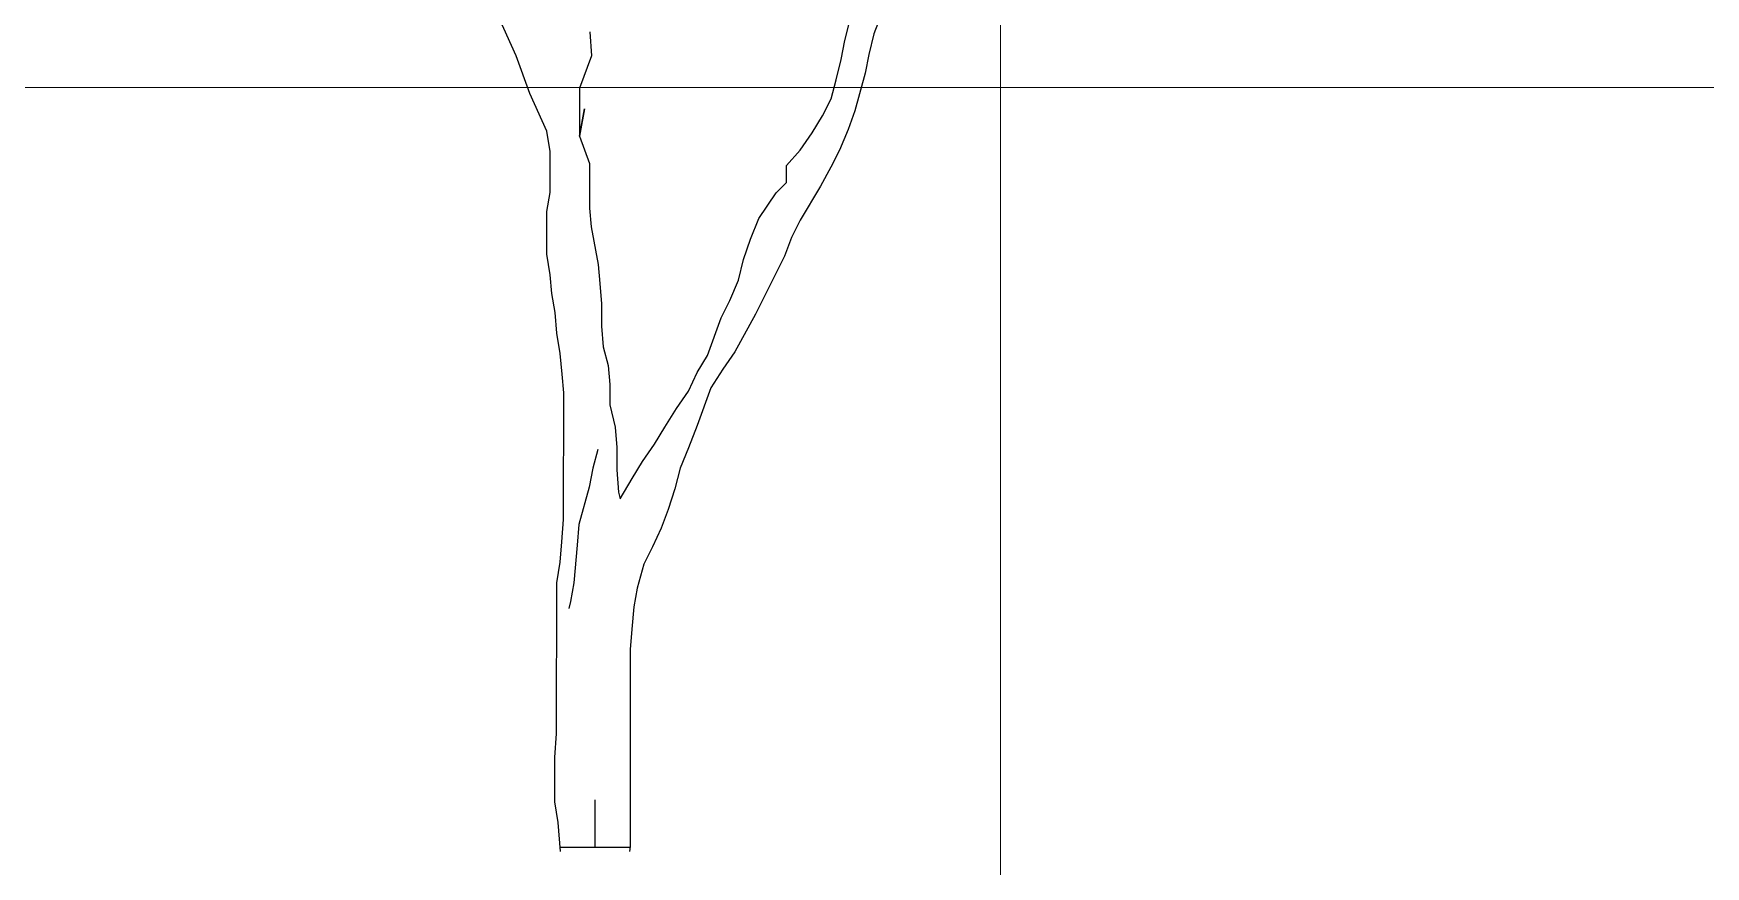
# Model space of a CAD drawing. Header units: millimetres. Extents: x 684983 to 685377, y 990360 to 990509.
# Drawn here: x 685182.22 to 685185.258, y 990424.623 to 990426.137 of the extents above; entities that cross this region are included whole.
import ezdxf

# ---------------------------------------------------------------- set-up
doc = ezdxf.new("R2010")
doc.units = ezdxf.units.MM
doc.layers.add('ANJILI', color=7, linetype='Continuous')
doc.layers.add('grid', color=8, linetype='Continuous', lineweight=9)

# ---------------------------------------------------------------- blocks, each defined once
blk = doc.blocks.new('seee')
at = {"color": 84}
for p, q in [((11627.54, -3020.46, 6505.24), (11628.89, -3015.08, 6505.24)), ((11584.47, -3022.44, 6505.24), (11582.23, -3017.5, 6505.24)), ((11632.48, -3016.65, 6505.24), (11631.36, -3019.57, 6505.24)), ((11594.12, -3019.31, 6505.24), (11594.34, -3022.45, 6505.24)), ((11631.36, -3019.57, 6505.24), (11630.68, -3022.26, 6505.24)), ((11627.09, -3022.93, 6505.24), (11627.54, -3020.46, 6505.24)), ((11586.26, -3027.38, 6505.24), (11584.47, -3022.44, 6505.24)), ((11594.34, -3022.45, 6505.24), (11592.76, -3026.71, 6505.24)), ((11626.41, -3025.62, 6505.24), (11627.09, -3022.93, 6505.24)), ((11630.68, -3022.26, 6505.24), (11630.23, -3024.72, 6505.24)), ((11625.74, -3028.09, 6505.24), (11626.41, -3025.62, 6505.24)), ((11630.23, -3024.72, 6505.24), (11628.88, -3029.66, 6505.24)), ((11588.5, -3032.31, 6505.24), (11586.26, -3027.38, 6505.24)), ((11592.76, -3026.71, 6505.24), (11592.76, -3032.99, 6505.24)), ((11624.62, -3030.33, 6505.24), (11625.74, -3028.09, 6505.24)), ((11592.76, -3032.99, 6505.24), (11593.43, -3029.4, 6505.24)), ((11593.43, -3029.4, 6505.24), (11592.76, -3032.99, 6505.24)), ((11623.27, -3032.57, 6505.24), (11624.62, -3030.33, 6505.24)), ((11628.88, -3029.66, 6505.24), (11627.98, -3032.13, 6505.24)), ((11588.94, -3035.01, 6505.24), (11588.5, -3032.31, 6505.24)), ((11592.76, -3032.99, 6505.24), (11594.1, -3036.58, 6505.24)), ((11621.7, -3034.81, 6505.24), (11623.27, -3032.57, 6505.24)), ((11627.98, -3032.13, 6505.24), (11626.86, -3034.82, 6505.24)), ((11588.94, -3040.39, 6505.24), (11588.94, -3035.01, 6505.24)), ((11619.9, -3036.83, 6505.24), (11621.7, -3034.81, 6505.24)), ((11626.86, -3034.82, 6505.24), (11625.73, -3037.06, 6505.24)), ((11594.1, -3036.58, 6505.24), (11594.1, -3042.41, 6505.24)), ((11619.9, -3039.07, 6505.24), (11619.9, -3036.83, 6505.24)), ((11625.73, -3037.06, 6505.24), (11624.38, -3039.53, 6505.24)), ((11618.55, -3040.42, 6505.24), (11619.9, -3039.07, 6505.24)), ((11624.38, -3039.53, 6505.24), (11621.69, -3044.01, 6505.24)), ((11588.49, -3042.86, 6505.24), (11588.94, -3040.39, 6505.24)), ((11616.3, -3043.78, 6505.24), (11618.55, -3040.42, 6505.24)), ((11588.48, -3048.47, 6505.24), (11588.49, -3042.86, 6505.24)), ((11594.1, -3042.41, 6505.24), (11594.32, -3044.88, 6505.24)), ((11615.18, -3046.47, 6505.24), (11616.3, -3043.78, 6505.24)), ((11621.69, -3044.01, 6505.24), (11620.56, -3046.25, 6505.24)), ((11594.32, -3044.88, 6505.24), (11595.21, -3049.82, 6505.24)), ((11614.28, -3049.16, 6505.24), (11615.18, -3046.47, 6505.24)), ((11620.56, -3046.25, 6505.24), (11619.66, -3048.72, 6505.24)), ((11588.93, -3051.16, 6505.24), (11588.48, -3048.47, 6505.24)), ((11595.21, -3049.82, 6505.24), (11595.43, -3052.29, 6505.24)), ((11613.6, -3051.85, 6505.24), (11614.28, -3049.16, 6505.24)), ((11619.66, -3048.72, 6505.24), (11615.84, -3056.34, 6505.24)), ((11589.15, -3053.63, 6505.24), (11588.93, -3051.16, 6505.24)), ((11595.43, -3052.29, 6505.24), (11595.65, -3054.98, 6505.24)), ((11612.48, -3054.54, 6505.24), (11613.6, -3051.85, 6505.24)), ((11589.6, -3056.09, 6505.24), (11589.15, -3053.63, 6505.24)), ((11611.36, -3056.79, 6505.24), (11612.48, -3054.54, 6505.24)), ((11589.82, -3058.79, 6505.24), (11589.6, -3056.09, 6505.24)), ((11595.65, -3054.98, 6505.24), (11595.65, -3057.89, 6505.24)), ((11609.56, -3061.72, 6505.24), (11611.36, -3056.79, 6505.24)), ((11615.84, -3056.34, 6505.24), (11613.15, -3061.28, 6505.24)), ((11590.26, -3061.48, 6505.24), (11589.82, -3058.79, 6505.24)), ((11595.65, -3057.89, 6505.24), (11595.87, -3060.59, 6505.24)), ((11590.49, -3064.17, 6505.24), (11590.26, -3061.48, 6505.24)), ((11595.87, -3060.59, 6505.24), (11596.54, -3063.05, 6505.24)), ((11613.15, -3061.28, 6505.24), (11611.57, -3063.52, 6505.24)), ((11596.54, -3063.05, 6505.24), (11596.77, -3065.52, 6505.24)), ((11608.21, -3063.96, 6505.24), (11609.56, -3061.72, 6505.24)), ((11611.57, -3063.52, 6505.24), (11610, -3065.98, 6505.24)), ((11590.71, -3066.64, 6505.24), (11590.49, -3064.17, 6505.24)), ((11596.77, -3065.52, 6505.24), (11596.76, -3068.21, 6505.24)), ((11607.08, -3066.43, 6505.24), (11608.21, -3063.96, 6505.24)), ((11590.69, -3083.24, 6505.24), (11590.71, -3066.64, 6505.24)), ((11605.51, -3068.67, 6505.24), (11607.08, -3066.43, 6505.24)), ((11610, -3065.98, 6505.24), (11608.2, -3070.92, 6505.24)), ((11596.76, -3068.21, 6505.24), (11597.43, -3071.13, 6505.24)), ((11603.94, -3071.14, 6505.24), (11605.51, -3068.67, 6505.24)), ((11597.43, -3071.13, 6505.24), (11597.66, -3073.82, 6505.24)), ((11602.59, -3073.38, 6505.24), (11603.94, -3071.14, 6505.24)), ((11608.2, -3070.92, 6505.24), (11607.08, -3073.83, 6505.24)), ((11595.19, -3074.05, 6505.24), (11594.51, -3076.51, 6505.24)), ((11597.66, -3073.82, 6505.24), (11597.65, -3076.74, 6505.24)), ((11601.02, -3075.62, 6505.24), (11602.59, -3073.38, 6505.24)), ((11607.08, -3073.83, 6505.24), (11605.95, -3076.52, 6505.24)), ((11594.51, -3076.51, 6505.24), (11594.06, -3078.98, 6505.24)), ((11597.65, -3076.74, 6505.24), (11597.87, -3079.66, 6505.24)), ((11599.67, -3077.86, 6505.24), (11601.02, -3075.62, 6505.24)), ((11605.95, -3076.52, 6505.24), (11605.28, -3079.21, 6505.24)), ((11594.06, -3078.98, 6505.24), (11592.71, -3083.91, 6505.24)), ((11598.1, -3080.55, 6505.24), (11599.67, -3077.86, 6505.24)), ((11597.87, -3079.66, 6505.24), (11598.1, -3080.55, 6505.24)), ((11605.28, -3079.21, 6505.24), (11604.38, -3081.91, 6505.24)), ((11590.47, -3086.16, 6505.24), (11590.69, -3083.24, 6505.24)), ((11604.38, -3081.91, 6505.24), (11603.48, -3084.37, 6505.24)), ((11592.71, -3083.91, 6505.24), (11592.48, -3086.61, 6505.24)), ((11603.48, -3084.37, 6505.24), (11602.36, -3086.84, 6505.24)), ((11590.24, -3088.85, 6505.24), (11590.47, -3086.16, 6505.24)), ((11592.48, -3086.61, 6505.24), (11592.03, -3091.54, 6505.24)), ((11602.36, -3086.84, 6505.24), (11601.23, -3089.08, 6505.24)), ((11589.79, -3091.54, 6505.24), (11590.24, -3088.85, 6505.24)), ((11601.23, -3089.08, 6505.24), (11600.33, -3092.22, 6505.24)), ((11589.77, -3111.28, 6505.24), (11589.79, -3091.54, 6505.24)), ((11592.03, -3091.54, 6505.24), (11591.58, -3094.01, 6505.24)), ((11600.33, -3092.22, 6505.24), (11599.88, -3094.69, 6505.24)), ((11591.58, -3094.01, 6505.24), (11591.36, -3094.91, 6505.24)), ((11599.88, -3094.69, 6505.24), (11599.65, -3097.61, 6505.24)), ((11599.65, -3097.61, 6505.24), (11599.43, -3100.3, 6505.24)), ((11599.43, -3100.3, 6505.24), (11599.4, -3126.1, 6505.24)), ((11589.54, -3114.42, 6505.24), (11589.77, -3111.28, 6505.24)), ((11589.54, -3120.25, 6505.24), (11589.54, -3114.42, 6505.24)), ((11589.98, -3122.95, 6505.24), (11589.54, -3120.25, 6505.24)), ((11594.82, -3126.19), (11594.82, -3119.97)), ((11590.3, -3126.75, 6505.24), (11589.98, -3122.95, 6505.24)), ((11590.25, -3126.19), (11599.39, -3126.19)), ((11599.4, -3126.1, 6505.24), (11599.34, -3126.75, 6505.24))]:
    blk.add_line(p, q, dxfattribs=at)

msp = doc.modelspace()

# ---------------------------------------------------------------- linework, layer by layer
at = {"layer": 'grid'}
for p, q in [((685183.9771, 990509.1548), (685183.9771, 990370.8996)), ((685221.1591, 990426.0381), (685118.727, 990426.0381))]:
    msp.add_line(p, q, dxfattribs=at)

# ---------------------------------------------------------------- block references
at = {"layer": 'ANJILI', "xscale": 0.01386104931414437, "yscale": 0.01386104931414437, "zscale": 0.01386104931414437}
msp.add_blockref('seee', (685022.5241, 990467.9903, 98.003), dxfattribs=at)

doc.saveas('drawing.dxf')
